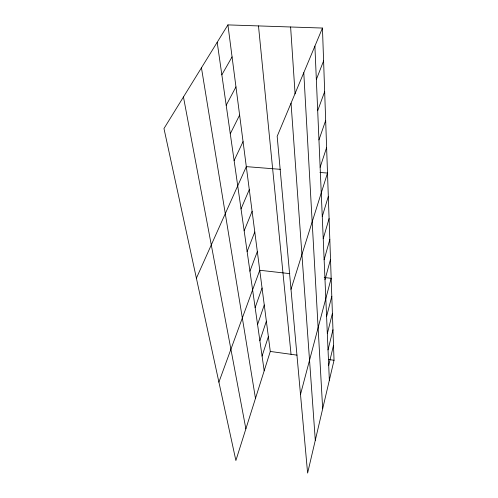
<?xml version="1.0" encoding="UTF-8"?>
<svg xmlns="http://www.w3.org/2000/svg" width="498" height="498" viewBox="0 0 498 498"><rect width="100%" height="100%" fill="white"/><g stroke="black" fill="none" stroke-linecap="round" stroke-linejoin="round"><path stroke-width="0.75" d="M322.449 28.05L334.027 360.253L307.608 473.1L277.174 136.321L322.449 28.05L227.916 24.9L163.973 128.546L235.884 460.519L270.29 351.445L227.916 24.9M328.705 365.42L333.504 345.344M328.033 349.895L332.963 329.744M327.329 333.623L332.396 313.404M326.595 316.535L331.799 296.273M300.499 394.435L331.17 278.295L324.223 277.511M324.995 279.671L330.51 259.39M324.136 259.744L329.819 239.501M323.227 238.723L329.091 218.547M322.268 216.506L328.319 196.43M291 289.326L327.503 173.061L319.928 172.464M262.073 356.082L268.366 336.648M320.139 167.266L326.613 147.557M259.875 340.682L266.362 321.179M257.566 324.54L264.264 304.994M318.957 139.894L325.673 120.46M255.144 307.621L262.06 288.037M317.693 110.705L324.665 91.632M218.902 382.14L259.757 270.265L289.792 273.639M249.928 271.18L257.335 251.602M316.342 79.518L323.594 60.893M247.12 251.521L254.789 231.987M244.157 230.804L252.113 211.345M241.026 208.936L249.286 189.589M196.393 278.214L246.311 166.631L280.306 169.326M234.11 160.593L243.061 141.613M230.275 133.788L239.619 115.075M226.198 105.252L235.959 86.889M221.84 74.818L232.068 56.89M270.29 351.445L297.013 355.136M328.692 359.519L334.027 360.253M183.457 96.967L245.875 428.84M201.447 67.803L255.474 398.406M217.19 42.286L264.183 370.805M258.481 25.921L291.037 354.315M291.037 103.179L315.296 440.263M290.614 26.985L295.09 93.904M303.786 72.689L322.667 408.765M314.898 46.115L329.346 380.242"/></g></svg>
